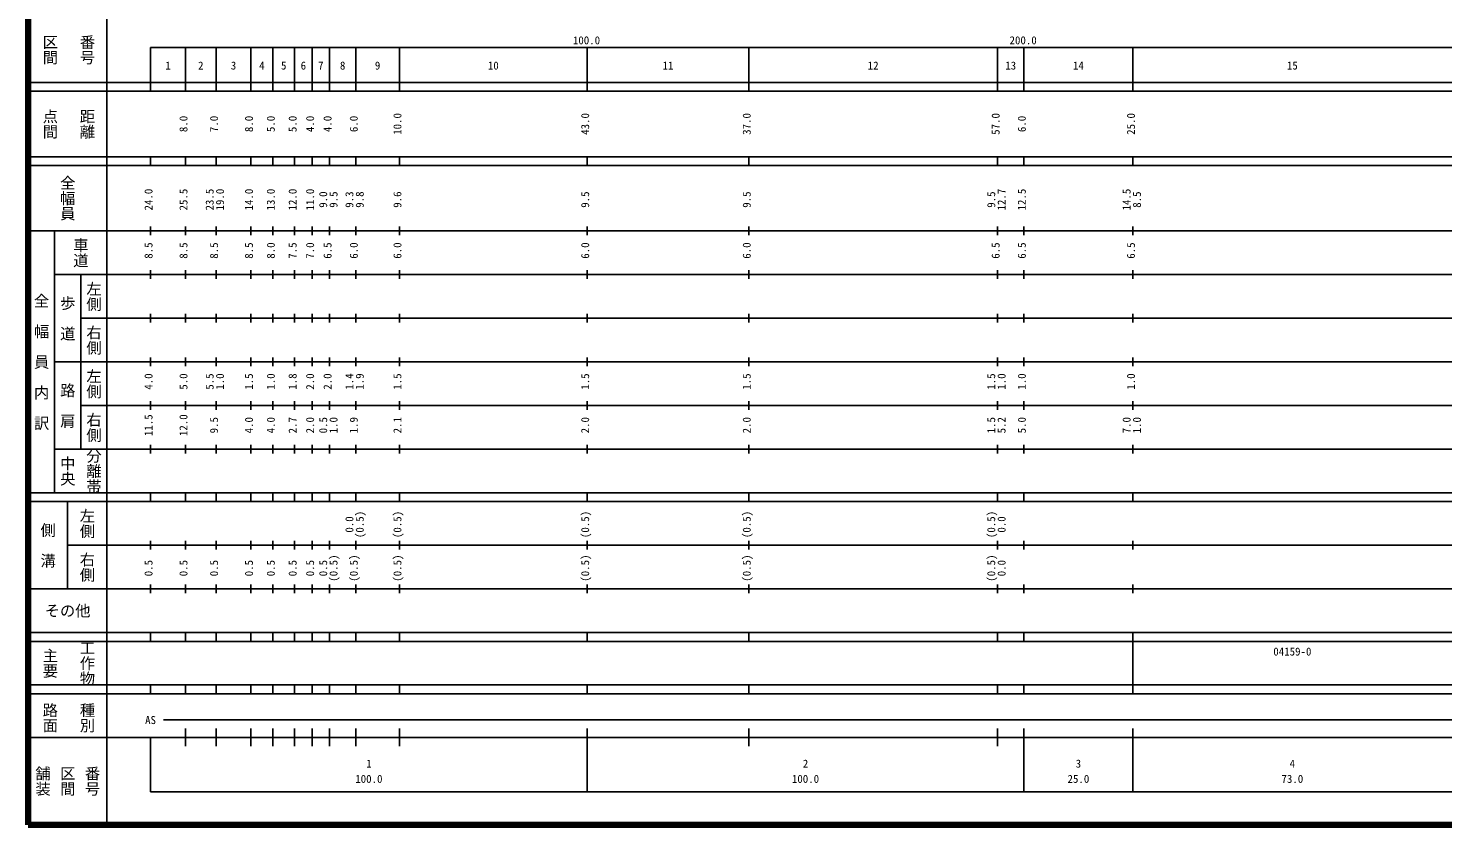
# Model space of a CAD drawing. Units: millimetres on the paper, enlarged 1000 times. Extents: x 40000 to 680000, y 20000 to 380000.
# Drawn here: x 40000 to 363936, y 20000 to 202409 of the extents above; entities that cross this region are included whole.
import ezdxf
from ezdxf.enums import TextEntityAlignment as Align

# ---------------------------------------------------------------- set-up
doc = ezdxf.new("R2010")
doc.units = ezdxf.units.MM
doc.header["$LTSCALE"] = 1000
doc.layers.add('M-TTL', color=2, linetype='Continuous', lineweight=140)
doc.layers.add('M-TTL-BAND', color=7, linetype='Continuous', lineweight=25)
doc.styles.add('@ＭＳ ゴシック', font='')
doc.styles.add('ＭＳ ゴシック', font='')
doc.styles.get('@ＭＳ ゴシック').set_extended_font_data('@MS Gothic')
doc.styles.get('ＭＳ ゴシック').set_extended_font_data('MS Gothic')

msp = doc.modelspace()

# ---------------------------------------------------------------- linework, layer by layer
at = {"layer": 'M-TTL'}
for p, q in [((40000, 380000), (40000, 20000)), ((40000, 20000), (680000, 20000))]:
    msp.add_line(p, q, dxfattribs=at)
at = {"layer": 'M-TTL-BAND'}
for p, q in [((58000, 370000), (58000, 20000)), ((68000, 198000), (579000, 198000)), ((68000, 198000), (68000, 188000)), ((76000, 188000), (76000, 198000)), ((83000, 188000), (83000, 198000)), ((91000, 188000), (91000, 198000)), ((96000, 188000), (96000, 198000)), ((101000, 188000), (101000, 198000)), ((105000, 188000), (105000, 198000)), ((109000, 188000), (109000, 198000)), ((115000, 188000), (115000, 198000)), ((125000, 188000), (125000, 198000)), ((168000, 188000), (168000, 198000)), ((205000, 188000), (205000, 198000)), ((262000, 188000), (262000, 198000)), ((268000, 188000), (268000, 198000)), ((293000, 188000), (293000, 198000)), ((40000, 190000), (579000, 190000)), ((40000, 188000), (579000, 188000)), ((40000, 173000), (579000, 173000)), ((68000, 171000), (68000, 173000)), ((76000, 171000), (76000, 173000)), ((83000, 171000), (83000, 173000)), ((91000, 171000), (91000, 173000)), ((96000, 171000), (96000, 173000)), ((101000, 171000), (101000, 173000)), ((105000, 171000), (105000, 173000)), ((109000, 171000), (109000, 173000)), ((115000, 171000), (115000, 173000)), ((125000, 171000), (125000, 173000)), ((168000, 171000), (168000, 173000)), ((205000, 171000), (205000, 173000)), ((262000, 171000), (262000, 173000)), ((268000, 171000), (268000, 173000)), ((293000, 171000), (293000, 173000)), ((40000, 171000), (579000, 171000)), ((40000, 156000), (579000, 156000)), ((46000, 96000), (46000, 156000)), ((68000, 155000), (68000, 157000)), ((76000, 155000), (76000, 157000)), ((83000, 155000), (83000, 157000)), ((91000, 155000), (91000, 157000)), ((96000, 155000), (96000, 157000)), ((101000, 155000), (101000, 157000)), ((105000, 155000), (105000, 157000)), ((109000, 155000), (109000, 157000)), ((115000, 155000), (115000, 157000)), ((125000, 155000), (125000, 157000)), ((168000, 155000), (168000, 157000)), ((205000, 155000), (205000, 157000)), ((262000, 155000), (262000, 157000)), ((268000, 155000), (268000, 157000)), ((293000, 155000), (293000, 157000)), ((46000, 146000), (579000, 146000)), ((52000, 146000), (52000, 106000)), ((68000, 145000), (68000, 147000)), ((76000, 145000), (76000, 147000)), ((83000, 145000), (83000, 147000)), ((91000, 145000), (91000, 147000)), ((96000, 145000), (96000, 147000)), ((101000, 145000), (101000, 147000)), ((105000, 145000), (105000, 147000)), ((109000, 145000), (109000, 147000)), ((115000, 145000), (115000, 147000)), ((125000, 145000), (125000, 147000)), ((168000, 145000), (168000, 147000)), ((205000, 145000), (205000, 147000)), ((262000, 145000), (262000, 147000)), ((268000, 145000), (268000, 147000)), ((293000, 145000), (293000, 147000)), ((68000, 135000), (68000, 137000)), ((76000, 135000), (76000, 137000)), ((83000, 135000), (83000, 137000)), ((91000, 135000), (91000, 137000)), ((96000, 135000), (96000, 137000)), ((101000, 135000), (101000, 137000)), ((105000, 135000), (105000, 137000)), ((109000, 135000), (109000, 137000)), ((115000, 135000), (115000, 137000)), ((125000, 135000), (125000, 137000)), ((168000, 135000), (168000, 137000)), ((205000, 135000), (205000, 137000)), ((262000, 135000), (262000, 137000)), ((268000, 135000), (268000, 137000)), ((293000, 135000), (293000, 137000)), ((52000, 136000), (579000, 136000)), ((68000, 125000), (68000, 127000)), ((76000, 125000), (76000, 127000)), ((83000, 125000), (83000, 127000)), ((91000, 125000), (91000, 127000)), ((96000, 125000), (96000, 127000)), ((101000, 125000), (101000, 127000)), ((105000, 125000), (105000, 127000)), ((109000, 125000), (109000, 127000)), ((115000, 125000), (115000, 127000)), ((125000, 125000), (125000, 127000)), ((168000, 125000), (168000, 127000)), ((205000, 125000), (205000, 127000)), ((262000, 125000), (262000, 127000)), ((268000, 125000), (268000, 127000)), ((293000, 125000), (293000, 127000)), ((46000, 126000), (579000, 126000)), ((68000, 115000), (68000, 117000)), ((76000, 115000), (76000, 117000)), ((83000, 115000), (83000, 117000)), ((91000, 115000), (91000, 117000)), ((96000, 115000), (96000, 117000)), ((101000, 115000), (101000, 117000)), ((105000, 115000), (105000, 117000)), ((109000, 115000), (109000, 117000)), ((115000, 115000), (115000, 117000)), ((125000, 115000), (125000, 117000)), ((168000, 115000), (168000, 117000)), ((205000, 115000), (205000, 117000)), ((262000, 115000), (262000, 117000)), ((268000, 115000), (268000, 117000)), ((293000, 115000), (293000, 117000)), ((52000, 116000), (579000, 116000)), ((68000, 105000), (68000, 107000)), ((76000, 105000), (76000, 107000)), ((83000, 105000), (83000, 107000)), ((91000, 105000), (91000, 107000)), ((96000, 105000), (96000, 107000)), ((101000, 105000), (101000, 107000)), ((105000, 105000), (105000, 107000)), ((109000, 105000), (109000, 107000)), ((115000, 105000), (115000, 107000)), ((125000, 105000), (125000, 107000)), ((168000, 105000), (168000, 107000)), ((205000, 105000), (205000, 107000)), ((262000, 105000), (262000, 107000)), ((268000, 105000), (268000, 107000)), ((293000, 105000), (293000, 107000)), ((46000, 106000), (579000, 106000)), ((40000, 96000), (579000, 96000)), ((40000, 94000), (579000, 94000)), ((49000, 94000), (49000, 74000)), ((68000, 94000), (68000, 96000)), ((76000, 94000), (76000, 96000)), ((83000, 94000), (83000, 96000)), ((91000, 94000), (91000, 96000)), ((96000, 94000), (96000, 96000)), ((101000, 94000), (101000, 96000)), ((105000, 94000), (105000, 96000)), ((109000, 94000), (109000, 96000)), ((115000, 94000), (115000, 96000)), ((125000, 94000), (125000, 96000)), ((168000, 94000), (168000, 96000)), ((205000, 94000), (205000, 96000)), ((262000, 94000), (262000, 96000)), ((268000, 94000), (268000, 96000)), ((293000, 94000), (293000, 96000)), ((68000, 83000), (68000, 85000)), ((76000, 83000), (76000, 85000)), ((83000, 83000), (83000, 85000)), ((91000, 83000), (91000, 85000)), ((96000, 83000), (96000, 85000)), ((101000, 83000), (101000, 85000)), ((105000, 83000), (105000, 85000)), ((109000, 83000), (109000, 85000)), ((115000, 83000), (115000, 85000)), ((125000, 83000), (125000, 85000)), ((168000, 83000), (168000, 85000)), ((205000, 83000), (205000, 85000)), ((262000, 83000), (262000, 85000)), ((268000, 83000), (268000, 85000)), ((293000, 83000), (293000, 85000)), ((49000, 84000), (579000, 84000)), ((68000, 73000), (68000, 75000)), ((76000, 73000), (76000, 75000)), ((83000, 73000), (83000, 75000)), ((91000, 73000), (91000, 75000)), ((96000, 73000), (96000, 75000)), ((101000, 73000), (101000, 75000)), ((105000, 73000), (105000, 75000)), ((109000, 73000), (109000, 75000)), ((115000, 73000), (115000, 75000)), ((125000, 73000), (125000, 75000)), ((168000, 73000), (168000, 75000)), ((205000, 73000), (205000, 75000)), ((262000, 73000), (262000, 75000)), ((268000, 73000), (268000, 75000)), ((293000, 73000), (293000, 75000)), ((40000, 74000), (579000, 74000)), ((40000, 64000), (579000, 64000)), ((40000, 62000), (579000, 62000)), ((68000, 62000), (68000, 64000)), ((76000, 62000), (76000, 64000)), ((83000, 62000), (83000, 64000)), ((91000, 62000), (91000, 64000)), ((96000, 62000), (96000, 64000)), ((101000, 62000), (101000, 64000)), ((105000, 62000), (105000, 64000)), ((109000, 62000), (109000, 64000)), ((115000, 62000), (115000, 64000)), ((125000, 62000), (125000, 64000)), ((168000, 62000), (168000, 64000)), ((205000, 62000), (205000, 64000)), ((262000, 62000), (262000, 64000)), ((268000, 62000), (268000, 64000)), ((293000, 62000), (293000, 64000)), ((293000, 52000), (293000, 62000)), ((40000, 52000), (579000, 52000)), ((68000, 50000), (68000, 52000)), ((76000, 50000), (76000, 52000)), ((83000, 50000), (83000, 52000)), ((91000, 50000), (91000, 52000)), ((96000, 50000), (96000, 52000)), ((101000, 50000), (101000, 52000)), ((105000, 50000), (105000, 52000)), ((109000, 50000), (109000, 52000)), ((115000, 50000), (115000, 52000)), ((125000, 50000), (125000, 52000)), ((168000, 50000), (168000, 52000)), ((205000, 50000), (205000, 52000)), ((262000, 50000), (262000, 52000)), ((268000, 50000), (268000, 52000)), ((293000, 50000), (293000, 52000)), ((40000, 50000), (579000, 50000)), ((71000, 44000), (527900, 44000)), ((40000, 40000), (579000, 40000)), ((68000, 40000), (68000, 27500)), ((76000, 38000), (76000, 42000)), ((83000, 38000), (83000, 42000)), ((91000, 38000), (91000, 42000)), ((96000, 38000), (96000, 42000)), ((101000, 38000), (101000, 42000)), ((105000, 38000), (105000, 42000)), ((109000, 38000), (109000, 42000)), ((115000, 38000), (115000, 42000)), ((125000, 38000), (125000, 42000)), ((168000, 27500), (168000, 42000)), ((205000, 38000), (205000, 42000)), ((262000, 38000), (262000, 42000)), ((268000, 27500), (268000, 42000)), ((293000, 27500), (293000, 42000)), ((68000, 27500), (579000, 27500))]:
    msp.add_line(p, q, dxfattribs=at)

# ---------------------------------------------------------------- texts
at = {"layer": 'M-TTL-BAND', "style": '@ＭＳ ゴシック'}
for s, p in [('区間', (45000, 197500)), ('番号', (53500, 197500)), ('点間', (45000, 180500)), ('距離', (53500, 180500)), ('全幅員', (49000, 163500)), ('車道', (52000, 151000)), ('左側', (55000, 141000)), ('全\u3000幅\u3000員\u3000内\u3000訳', (43000, 126000)), ('歩\u3000道', (49000, 136000)), ('右側', (55000, 131000)), ('左側', (55000, 121000)), ('路\u3000肩', (49000, 116000)), ('右側', (55000, 111000)), ('中央', (49000, 101000)), ('分離帯', (55000, 101000)), ('左側', (53500, 89000)), ('側\u3000溝', (44500, 84000)), ('右側', (53500, 79000)), ('工作物', (53500, 57000)), ('主要', (45000, 57000)), ('路面', (45000, 44500)), ('種別', (53500, 44500)), ('舗装', (43333, 30000)), ('区間', (49000, 30000)), ('番号', (54667, 30000))]:
    msp.add_text(s, height=2566, rotation=270, dxfattribs=at).set_placement(p, align=Align.MIDDLE_CENTER)
at = {"layer": 'M-TTL-BAND', "style": 'ＭＳ ゴシック'}
for s, p in [('100.0', (167844, 198195)), ('200.0', (267844, 198195)), ('1', (72000, 192405)), ('2', (79500, 192405)), ('3', (87000, 192405)), ('4', (93500, 192405)), ('5', (98500, 192405)), ('6', (103000, 192405)), ('7', (107000, 192405)), ('8', (112000, 192405)), ('9', (120000, 192405)), ('10', (146500, 192405)), ('11', (186500, 192405)), ('12', (233500, 192405)), ('13', (265000, 192405)), ('14', (280500, 192405)), ('15', (329500, 192405)), ('AS', (68000, 42500)), ('1', (118000, 32523)), ('2', (218000, 32523)), ('3', (280500, 32523)), ('4', (329500, 32523)), ('100.0', (118000, 29033)), ('100.0', (218000, 29033)), ('25.0', (280500, 29033)), ('73.0', (329500, 29033))]:
    msp.add_text(s, height=1833, dxfattribs=at).set_placement(p, align=Align.BOTTOM_CENTER)
for s, p in [('8.0', (77000, 180500)), ('7.0', (84000, 180500)), ('8.0', (92000, 180500)), ('5.0', (97000, 180500)), ('5.0', (102000, 180500)), ('4.0', (106000, 180500)), ('4.0', (110000, 180500)), ('6.0', (116000, 180500)), ('10.0', (126000, 180500)), ('43.0', (169000, 180500)), ('37.0', (206000, 180500)), ('57.0', (263000, 180500)), ('6.0', (269000, 180500)), ('25.0', (294000, 180500)), ('24.0', (69000, 163174)), ('25.5', (77000, 163174)), ('23.5', (83000, 163174)), ('19.0', (85370, 163174)), ('14.0', (92000, 163174)), ('13.0', (97000, 163174)), ('12.0', (102000, 163174)), ('11.0', (106000, 163174)), ('12.7', (264370, 163174)), ('12.5', (269000, 163174)), ('14.5', (293000, 163174)), ('9.0', (109000, 163174)), ('9.5', (111370, 163174)), ('9.3', (115000, 163174)), ('9.8', (117370, 163174)), ('9.6', (126000, 163174)), ('9.5', (169000, 163174)), ('9.5', (206000, 163174)), ('9.5', (262000, 163174)), ('8.5', (295370, 163174)), ('8.5', (69000, 151500)), ('8.5', (77000, 151500)), ('8.5', (84000, 151500)), ('8.5', (92000, 151500)), ('8.0', (97000, 151500)), ('7.5', (102000, 151500)), ('7.0', (106000, 151500)), ('6.5', (110000, 151500)), ('6.0', (116000, 151500)), ('6.0', (126000, 151500)), ('6.0', (169000, 151500)), ('6.0', (206000, 151500)), ('6.5', (263000, 151500)), ('6.5', (269000, 151500)), ('6.5', (294000, 151500)), ('4.0', (69000, 121500)), ('5.0', (77000, 121500)), ('5.5', (83000, 121500)), ('1.0', (85370, 121500)), ('1.5', (92000, 121500)), ('1.0', (97000, 121500)), ('1.8', (102000, 121500)), ('2.0', (106000, 121500)), ('2.0', (110000, 121500)), ('1.4', (115000, 121500)), ('1.9', (117370, 121500)), ('1.5', (126000, 121500)), ('1.5', (169000, 121500)), ('1.5', (206000, 121500)), ('1.5', (262000, 121500)), ('1.0', (264370, 121500)), ('1.0', (269000, 121500)), ('1.0', (294000, 121500)), ('11.5', (69000, 111500)), ('12.0', (77000, 111500)), ('9.5', (84000, 111500)), ('4.0', (92000, 111500)), ('4.0', (97000, 111500)), ('2.7', (102000, 111500)), ('2.0', (106000, 111500)), ('0.5', (109000, 111500)), ('1.0', (111370, 111500)), ('1.9', (116000, 111500)), ('2.1', (126000, 111500)), ('2.0', (169000, 111500)), ('2.0', (206000, 111500)), ('1.5', (262000, 111500)), ('5.2', (264370, 111500)), ('5.0', (269000, 111500)), ('7.0', (293000, 111500)), ('1.0', (295370, 111500)), ('(0.5)', (117370, 88764)), ('(0.5)', (126000, 88764)), ('(0.5)', (169000, 88764)), ('(0.5)', (206000, 88764)), ('(0.5)', (262000, 88764)), ('0.0', (115000, 88764)), ('0.0', (264370, 88764)), ('(0.5)', (111370, 78764)), ('(0.5)', (116000, 78764)), ('(0.5)', (126000, 78764)), ('(0.5)', (169000, 78764)), ('(0.5)', (206000, 78764)), ('(0.5)', (262000, 78764)), ('0.5', (69000, 78764)), ('0.5', (77000, 78764)), ('0.5', (84000, 78764)), ('0.5', (92000, 78764)), ('0.5', (97000, 78764)), ('0.5', (102000, 78764)), ('0.5', (106000, 78764)), ('0.5', (109000, 78764)), ('0.0', (264370, 78764))]:
    msp.add_text(s, height=1833, rotation=90, dxfattribs=at).set_placement(p, align=Align.BOTTOM_CENTER)
for s, height, p in [('その他', 2566, (49000, 69000)), ('04159-0', 1833, (329500, 59655))]:
    msp.add_text(s, height=height, dxfattribs=at).set_placement(p, align=Align.MIDDLE_CENTER)

doc.saveas('drawing.dxf')
